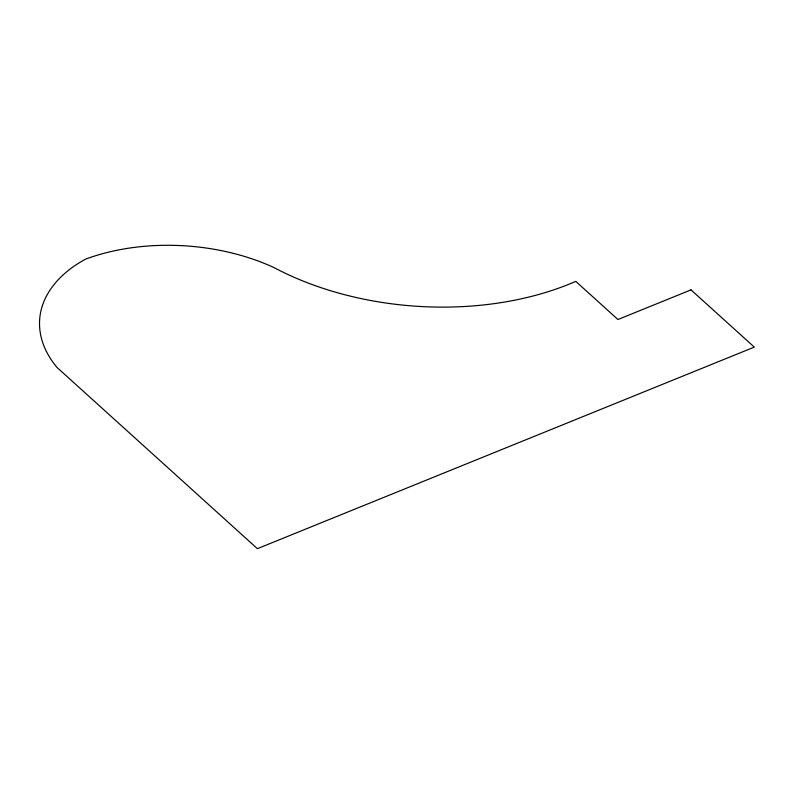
<?xml version="1.0" encoding="UTF-8"?>
<svg xmlns="http://www.w3.org/2000/svg" width="794" height="794" viewBox="0 0 794 794"><rect width="100%" height="100%" fill="white"/><g stroke="black" fill="none" stroke-linecap="round" stroke-linejoin="round"><path stroke-width="1.19" d="M691.018 289.87L617.94 319.516L575.749 281.364A245.703 152.279 4 0 1 274.148 267.647A169.529 105.066 4 0 0 85.464 259.181A146.969 91.092 4 0 0 56.999 367.443L257.395 548.674L754.3 347.107L691.018 289.87"/></g></svg>
